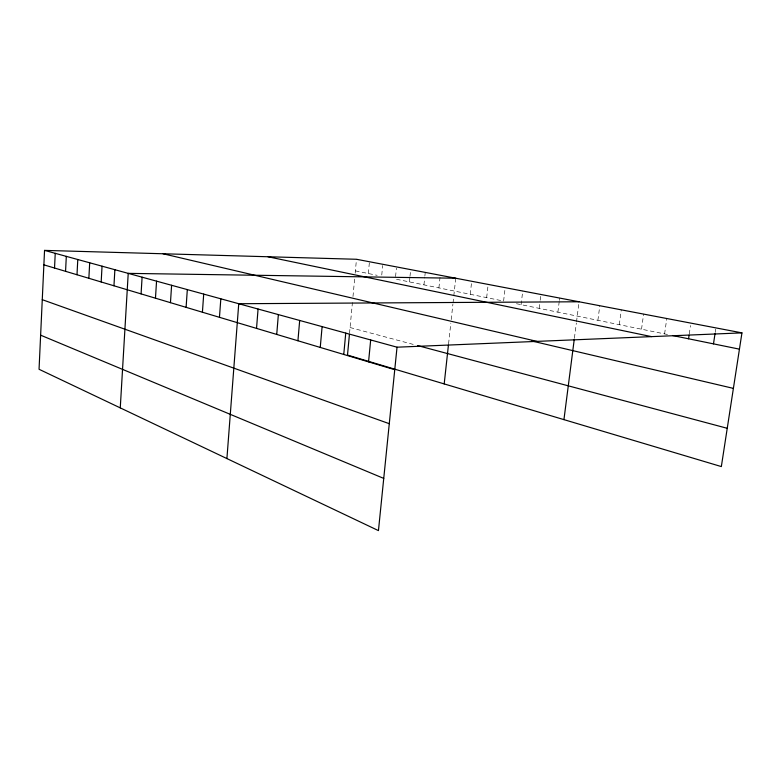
<?xml version="1.0" encoding="UTF-8"?>
<svg xmlns="http://www.w3.org/2000/svg" width="781" height="781" viewBox="0 0 781 781"><rect width="100%" height="100%" fill="white"/><g stroke="black" fill="none" stroke-linecap="round" stroke-linejoin="round"><path stroke-width="0.59" stroke-dasharray="3.9 2.93" d="M349.537 333.282L352.426 302.491M352.983 296.575L354.73 277.909M355.17 273.223L356.478 259.272M368.329 273.516L369.452 261.752M381.753 275.039L382.68 265.491M395.567 276.601L396.416 268.137M409.429 281.902L409.879 277.431M409.996 276.318L410.679 269.621M423.946 284.86L424.776 276.933M424.893 275.8L425.245 272.403M438.912 287.906L440.133 276.415M448.567 343.874L450.832 323.119M451.213 319.614L452.902 304.17M453.029 302.979L453.683 297.014M453.81 295.823L455.733 278.221M470.24 294.291L471.695 281.267M486.651 297.639L488.164 284.421M503.599 301.095L505.17 287.662M521.103 304.658L522.733 291.02M539.193 308.349L540.042 301.417M540.179 300.255L540.891 294.486M557.888 312.156L559.216 301.593M559.362 300.412L559.655 298.069M574.425 338.007L576.349 323.022M576.495 321.87L579.082 301.769M597.885 320.308L599.808 305.732M619.304 324.671L621.305 309.832M641.523 329.201L643.612 314.089M664.592 333.907L666.779 318.511M689.272 333.965L690.502 325.521M715.201 332.462L715.718 329.035M355.384 270.88L377.194 275.332M396.504 279.266L501.343 300.626M516.436 303.711L669.151 334.834M350.073 327.532L414.311 344.694"/><path stroke-width="1.17" d="M44.546 250.389L39.05 369.276L378.453 530.611L397.031 347.194L44.546 250.389L356.478 259.272L741.95 332.872L721.341 466.579L347.496 355.072L349.429 334.424M54.533 268.029L55.236 253.327M65.565 271.319L66.307 256.363M76.997 274.746L77.788 259.517M88.858 278.29L89.688 262.787M101.179 281.961L102.047 266.184M113.958 285.787L114.875 269.709M120.264 407.877L128.221 273.37L455.733 278.221M141.078 293.89L142.103 277.187M155.468 298.186L156.551 281.15M170.463 302.667L171.605 285.29M186.103 307.343L187.313 289.595M202.416 312.224L203.704 294.095M219.461 317.311L220.828 298.801M226.91 458.574L238.742 303.721L579.082 301.769M256.529 328.391L258.072 309.032M276.728 334.424L278.358 314.606M297.932 340.76L299.679 320.454M320.249 347.438L322.114 326.624M343.757 354.457L345.749 333.106M368.554 361.867L370.682 339.96M444.194 383.91L448.431 345.085M563.941 419.631L574.279 339.149M688.559 338.788L689.096 335.176M713.492 343.874L715.035 333.594M397.031 347.194L741.95 332.872M672.578 335.527L739.441 349.156M267.99 256.754L651.5 336.621M163.044 253.766L536.947 341.385M531.734 340.975L733.388 388.382M417.61 345.573L727.238 428.3M43.882 264.847L394.747 369.696M42.272 299.679L389.28 423.692M40.632 335.176L383.735 478.402"/></g></svg>
